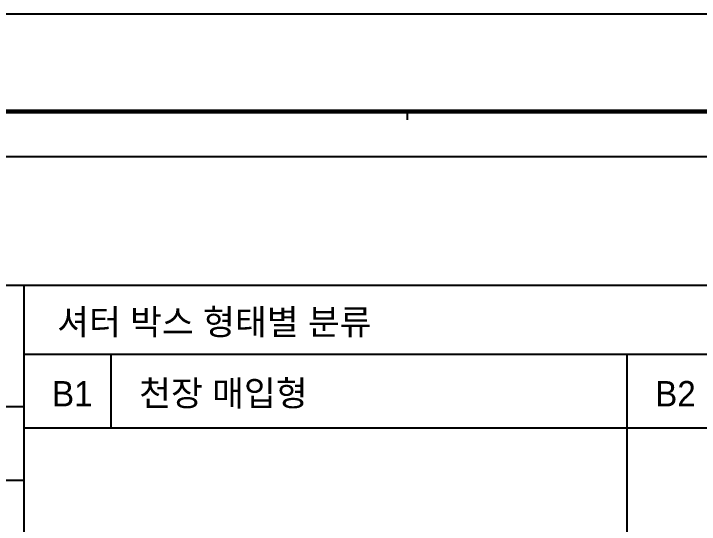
# Model space of a CAD drawing. Extents: x -25535497 to -25216507, y 8041684 to 8103002.
# Drawn here: x -25241369 to -25234618, y 8082543 to 8087569 of the extents above; entities that cross this region are included whole.
import ezdxf

# ---------------------------------------------------------------- set-up
doc = ezdxf.new("R2010")
doc.units = 0
doc.header["$MEASUREMENT"] = 0
doc.layers.get('Defpoints').update_dxf_attribs({"color": 45})
for name, color, linetype in [('0_form', 8, 'Continuous'), ('F', 7, 'Continuous'), ('SOLID', 3, 'Continuous')]:
    doc.layers.add(name, color=color, linetype=linetype)
doc.layers.add('TEX', color=3, linetype='Continuous', lineweight=5)
doc.styles.add('songdoh', font='')
doc.styles.get('songdoh').set_extended_font_data('Dotum')

# ---------------------------------------------------------------- blocks, each defined once
blk = doc.blocks.new('KMS_SHEET$0$김천 도면폼(XR)')
at = {"color": 55}
blk.add_line((59055, 58666), (59055, 58504), dxfattribs=at)
at = {"color": 2, "const_width": 79.9}
blk.add_lwpolyline([(83232, 3182), (4501, 3182), (4501, 58666), (83232, 58666)], close=True, dxfattribs=at)
at = {"layer": 'Defpoints', "ltscale": 2}
blk.add_lwpolyline([(5500, 57780), (74243, 57780), (74243, 4293), (5500, 4293)], close=True, dxfattribs=at)
blk = doc.blocks.new('KMS_SHEET', base_point=(2746843.44, 1131951.81))
at = {"xscale": 0.0100119047570738, "yscale": 0.0100119047570738, "zscale": 0.0100119047570738}
blk.add_blockref('KMS_SHEET$0$김천 도면폼(XR)', (2746832.63, 1131939.2), dxfattribs=at)

msp = doc.modelspace()

# ---------------------------------------------------------------- linework, layer by layer
msp.add_line((-25264804.2, 8084895.8), (-25229391.7, 8084895.8))
at = {"layer": 'Defpoints', "ltscale": 4}
msp.add_lwpolyline([(-25266516.7, 8087569), (-25224466.7, 8087569), (-25224466.7, 8057869), (-25266516.7, 8057869)], close=True, dxfattribs=at)
at = {"layer": 'F'}
for p, q in [((-25241270.6, 8084216.7), (-25229391.7, 8084216.7)), ((-25240413.4, 8084216.7), (-25240413.4, 8083492)), ((-25235331.2, 8084216.7), (-25235331.2, 8070650.1)), ((-25264804.3, 8083701.5), (-25241270.6, 8083701.3)), ((-25241270.6, 8083492), (-25229391.7, 8083492)), ((-25264804.3, 8082976.8), (-25241270.6, 8082976.8))]:
    msp.add_line(p, q, dxfattribs=at)
at = {"layer": 'SOLID'}
msp.add_line((-25241270.6, 8084895.8), (-25241270.6, 8065853.8), dxfattribs=at)

# ---------------------------------------------------------------- block references
at = {"layer": '0_form', "ltscale": 4, "xscale": 50, "yscale": 50, "zscale": 50}
msp.add_blockref('KMS_SHEET', (-25266516.7, 8057869), dxfattribs=at)

# ---------------------------------------------------------------- texts
at = {"layer": 'TEX', "color": 2, "style": 'songdoh'}
for s, p in [('셔터 박스 형태별 분류', (-25240941, 8084409.3)), ('천장 매입형', (-25240133.4, 8083709.1)), ('B1', (-25240991.9, 8083703.5)), ('B2', (-25235052.4, 8083703.5))]:
    msp.add_text(s, height=250, dxfattribs=at).set_placement(p)

doc.saveas('drawing.dxf')
